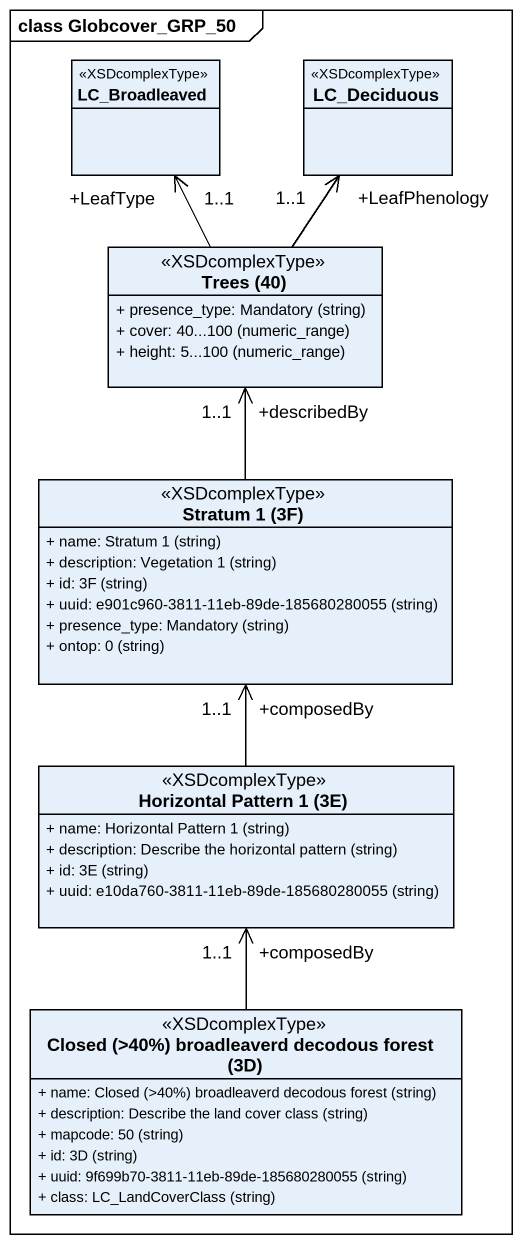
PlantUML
@startuml
mainframe class Globcover_GRP_50
hide circle
hide empty members
skinparam classAttributeIconSize 0
class LC_Broadleaved <<XSDcomplexType>>
class LC_Deciduous <<XSDcomplexType>>
class "Trees (40)" as Trees_40 <<XSDcomplexType>> {
  {field} + presence_type: Mandatory (string)
  {field} + cover: 40...100 (numeric_range)
  {field} + height: 5...100 (numeric_range)
}
class "Stratum 1 (3F)" as Stratum_1_3F <<XSDcomplexType>> {
  {field} + name: Stratum 1 (string)
  {field} + description: Vegetation 1 (string)
  {field} + id: 3F (string)
  {field} + uuid: e901c960-3811-11eb-89de-185680280055 (string)
  {field} + presence_type: Mandatory (string)
  {field} + ontop: 0 (string)
}
class "Horizontal Pattern 1 (3E)" as Horizontal_Pattern_1_3E <<XSDcomplexType>> {
  {field} + name: Horizontal Pattern 1 (string)
  {field} + description: Describe the horizontal pattern (string)
  {field} + id: 3E (string)
  {field} + uuid: e10da760-3811-11eb-89de-185680280055 (string)
}
class "Closed (>40%) broadleaverd decodous forest (3D)" as Closed_40_broadleaverd <<XSDcomplexType>> {
  {field} + name: Closed (>40%) broadleaverd decodous forest (string)
  {field} + description: Describe the land cover class (string)
  {field} + mapcode: 50 (string)
  {field} + id: 3D (string)
  {field} + uuid: 9f699b70-3811-11eb-89de-185680280055 (string)
  {field} + class: LC_LandCoverClass (string)
}
Trees_40 -up-> "+LeafType\n1..1" LC_Broadleaved
Trees_40 -up-> "+LeafPhenology\n1..1" LC_Deciduous
Stratum_1_3F -up-> "+describedBy\n1..1" Trees_40
Horizontal_Pattern_1_3E -up-> "+composedBy\n1..1" Stratum_1_3F
Closed_40_broadleaverd -up-> "+composedBy\n1..1" Horizontal_Pattern_1_3E
@enduml
